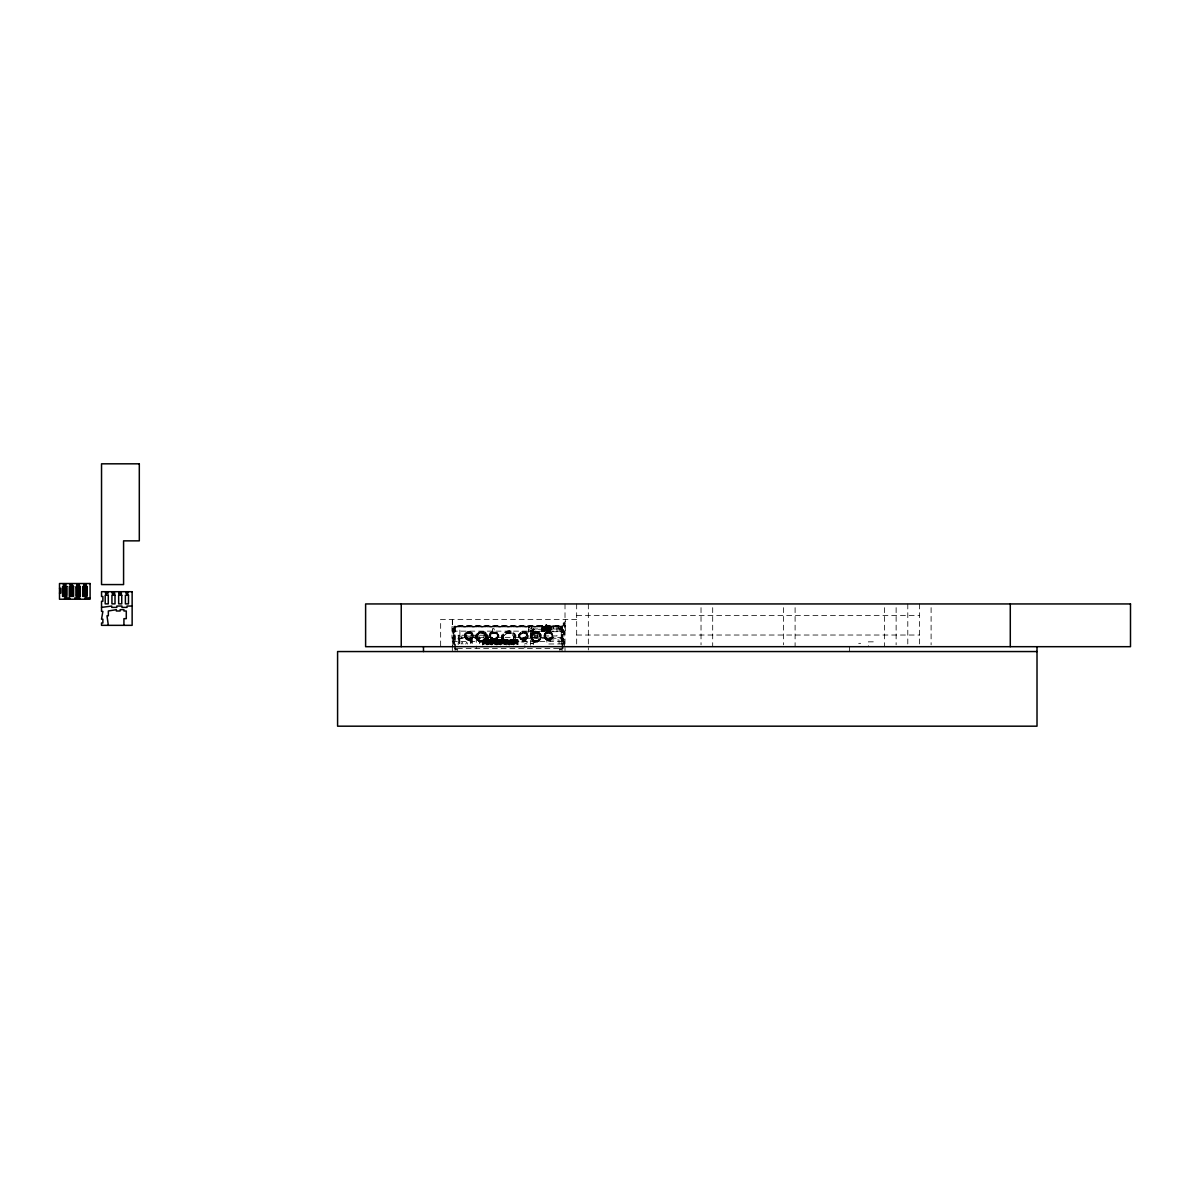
<?xml version="1.0" encoding="UTF-8"?>
<svg xmlns="http://www.w3.org/2000/svg" width="1190" height="1190" viewBox="0 0 1190 1190"><rect width="100%" height="100%" fill="white"/><g stroke="black" fill="none" stroke-linecap="round" stroke-linejoin="round"><path stroke-width="0.75" stroke-dasharray="5 3.75" d="M561.249 643.552L561.249 626.014L561.249 643.969M454.803 648.104L454.833 626.029L562.587 626.014L562.587 643.552L563.539 643.552L563.554 623.024M471.686 638.48L471.701 637.349M483.824 644.102L483.571 642.139L483.571 644.4M487.647 643.463L487.647 644.608L487.647 635.237M487.647 638.48L487.647 637.349M487.647 636.159L487.647 635.014M488.183 644.102L488.168 643.195L490.845 643.121M490.964 644.4L490.949 642.124L490.711 644.102M492.556 644.102L492.303 642.139L492.303 644.4M495.085 642.451L495.085 644.102L495.338 642.139M496.929 644.102L496.87 643.15M501.302 644.102L501.049 642.139L501.049 644.4M503.831 644.102L504.084 642.139L504.084 644.4M505.586 644.102L505.334 642.139L505.334 644.4M508.115 644.102L508.368 642.139L508.368 644.4M510.138 644.102L509.885 642.139L509.885 644.4M512.667 644.102L512.92 642.139L512.92 644.4M514.422 644.102L514.169 642.139L514.169 644.4M517.204 644.4L517.204 642.139L516.951 644.102M454.907 650.052L455.101 649.279L457.808 650.052M489.283 642.05L490.191 642.317L488.555 642.466L488.703 644.147L488.763 639.64L488.822 644.102M490.087 639.64L490.087 644.102L490.697 642.422M499.027 642.258L497.256 642.422L497.286 643.983M498.595 643.478L499.19 642.63L498 642.005M550.777 629.867C549.721 632.604 541.539 632.812 542.045 629.346M542.357 627.621L542.402 626.639M547.207 628.989L547.207 627.041M548.798 631.295L548.962 629.465M549.155 628.588L549.155 626.639M542.045 631.295L542 629.629M542.402 628.588L542.357 626.922M545.898 629.793L545.719 627.933M546.418 629.837L546.448 628.29M547.817 629.793L547.846 628.29M548.858 629.629L548.843 629.971A4.091 2.901 90 0 1 548.456 630.09L549.408 629.198M549.334 628.38L549.482 626.238M562.454 650.052L559.746 649.279L559.553 650.052M490.339 642.079L490.191 641.321M530.309 628.989C534.92 626.476 526.129 625.434 529.952 628.945C534.607 631.935 525.311 631.935 529.952 628.945L561.249 628.989L562.632 627.621L561.606 626.282L560.059 626.922L560.059 628.305L562.216 629.971L560.892 631.697L529.952 631.697M486.903 641.455L487.796 641.217L486.859 641.455M489.254 641.098L489.447 642.526M490.235 641.722L490.86 639.64L487.989 639.64M492.749 641.96L491.574 641.217M496.379 640.964L495.739 641.618L523.124 641.931M496.126 641.737L496.126 640.845M499.175 640.83L499.294 641.737L499.116 640.83M501.288 640.889C502.433 638.078 499.041 642.064 501.049 641.618M528.985 627.264L529.044 628.112M530.502 645.218L530.502 631.265L531.885 629.897L533.269 631.25L533.269 645.218M530.695 630.581L531.885 632.649L533.075 630.581M497.004 642.838L497.45 644.147L497.539 641.886M499.279 643.269L498.878 644.073L498.788 639.595M507.832 643.552C491.649 642.035 511.819 620.183 515.448 637.513C516.401 641.856 508.279 646.646 512.399 642.674C509.097 639.566 510.852 648.565 510.48 641.038M514.824 643.552L516.668 644.013L516.951 642.451M549.334 627.933L549.17 628.35M490.146 641.812L489.179 642.526M488.688 644.102L488.331 642.868L489.611 641.871M502.314 641.365L502.79 642.526L502.359 641.365M506.791 642.303L506.643 641.365L506.687 642.526M515.806 641.693L515.419 642.526L515.657 641.365M485.252 641.47L485.118 642.526L484.865 641.365M512.31 641.499C520.699 623.56 489.581 638.182 509.737 643.091C527.527 626.535 486.77 634.017 509.737 643.091M549.572 627.933L549.572 628.38M493.671 642.526L493.805 641.365L493.954 642.198M502.403 642.526L502.299 639.67L502.463 640.889M511.581 642.526L511.522 641.693M549.334 640.19C560.639 635.073 542.194 626.163 544.351 637.423C549.23 646.319 557.381 632.202 548.858 631.518M489.64 641.336L484.94 641.574M498.417 642.526L498.431 641.574M511.254 641.663L511.194 642.258M485.773 641.931L486.1 643.775L484.94 642.079L484.345 644.147L484.583 639.67M489.402 641.336L489.67 642.526M494.519 641.931L494.46 644.102M498.149 641.455L497.167 641.053L498.075 641.633M516.386 641.931L516.787 643.567M489.164 642.422L489.164 639.64M498.818 642.109L499.205 642.674M503.489 641.038L503.593 643.775L502.21 642.124L501.823 644.147L501.645 641.038M509.632 644.132A6.352 6.352 0 0 0 514.006 634.404A6.352 6.352 0 0 0 503.325 634.404A6.352 6.352 0 0 0 507.699 644.132C509.573 642.243 504.441 641.722 507.431 642.258M528.687 629.822L528.687 630.819M562.513 628.112L562.513 627.115M562.156 630.819L562.156 629.822M489.298 641.098L488.406 641.217L489.313 641.663M491.515 641.217L492.452 641.217M533.313 634.27C540.9 629.927 540.914 641.172 533.313 636.933M534.593 637.022L534.593 634.166M535.961 637.022L535.961 634.166M537.389 636.933L537.493 634.151M490.176 644.117L490.578 643.091M491.768 640.369C513.069 636.248 479.317 623.917 493.166 640.19M495.144 640.369C507.922 629.57 480.76 629.168 492.511 640.369M496.245 639.982L496.885 640.369M499.607 639.982L500.246 640.369M504.798 640.369L504.62 640.369M511.328 643.552C529.312 627.636 487.855 628.216 506.122 643.552M545.749 626.609C544.782 623.962 547.861 624.289 546.82 626.803M545.749 625.449L546.82 625.256M545.689 626.713L545.749 626.223M493.24 642.347C491.693 647.33 494.103 634.82 493.255 642.526M499.027 643.894L499.146 642.6M524.388 644.073C531.856 642.109 521.458 639.461 526.932 644.207M497.435 642.377L498.327 641.827M462.955 644.073L462.196 642.169L461.155 644.058M467.521 644.073L466.763 642.169L465.721 644.058M490.027 642.496L490.607 643.344M486.77 643.165L484.107 643.552M495.486 643.121L492.839 643.686M490.339 641.47L490.711 639.64M562.959 648.595L559.181 648.446M486.591 642.139L486.338 644.102M548.679 631.697C543.756 630.685 542.209 639.476 547.564 640.19M512.563 641.499L509.751 643.076M494.564 644.132L494.698 642.496L493.062 642.347M514.422 642.451L516.951 643.225L515.315 642.124L514.779 643.983L514.764 641.038M508.071 641.499L507.758 639.67L507.907 640.889M486.16 641.96L486.918 641.812M507.773 641.038L507.595 644.102M516.445 641.187L516.445 642.6M553.038 626.014L551.119 627.874L543.295 628.141M547.385 626.743L547.504 631.221M543.726 626.803L543.785 629.421M547.4 629.421L547.266 626.639M483.988 640.458C492.645 629.094 468.815 631.786 479.793 640.919C498.134 639 470.928 623.649 478.945 640.458M538.386 640.458C546.686 631.027 524.998 630.938 533.373 640.473C553.469 641.113 525.474 622.281 533.343 640.458M496.379 641.618L496.364 644.102M530.918 630.298L532.852 630.298M484.434 641.321C494.757 619.514 459.667 641.41 484.434 641.321L480.552 641.351M483.958 640.473L481.459 641.246L479.035 640.518M524.626 639.03C533.418 625.39 508.442 637.974 525.221 638.703C532.257 640.443 520.833 643.195 526.664 635.728C525.355 627.814 515.091 636.858 522.588 639.238M538.371 640.473L535.872 641.246L533.432 640.518M512.444 643.507L511.343 644.102A6.798 6.798 0 0 0 514.065 633.705A6.798 6.798 0 0 0 503.266 633.705A6.798 6.798 0 0 0 506.062 644.132L506.166 642.258M545.808 629.465L544.782 630.105A4.091 2.901 -90 0 0 545.288 629.927A4.091 2.901 90 0 1 544.856 630.09L543.22 629.198M548.501 629.703L548.501 629.927A4.076 1.755 -90 0 1 548.233 630.09L548.977 630.06A4.12 3.868 -90 0 0 549.423 629.927L546.344 629.837L546.255 628.29M548.575 629.927A4.076 1.056 -90 0 1 548.412 630.09L548.516 630.09A4.106 3.317 90 0 0 549.081 629.927A4.091 2.901 -90 0 1 548.664 630.09L548.53 630.12A4.076 1.755 -90 0 0 548.783 629.927L548.783 629.703M469.559 639.238C478.737 634.463 461.765 628.766 466.391 638.227C485.148 639.327 457.198 624.2 468.176 639.238M469.753 640.19C482.203 633.526 459.266 625.94 465.781 639C471.299 644.37 476.937 632.634 469.47 631.578C464.16 630.581 462.538 639.327 467.982 640.19M482.545 642.109C499.279 628.156 463.49 629.912 480.388 642.109M494.743 639.238C505.631 631.027 482.486 630.834 493.359 639.238C482.307 628.603 507.758 633.467 493.389 639.238M494.936 640.19L495.873 640.369M524.15 640.19C530.695 639 526.783 628.945 521.265 632.024C515.404 634.865 521.964 643.879 526.471 638.896C532.748 626.267 509.9 633.214 522.38 640.19M536.958 642.109C553.514 631.012 519.732 627.1 533.819 641.812C540.974 645.025 544.306 632.396 536.601 631.593C530.056 630.358 528.182 641.083 534.786 642.109M549.155 639.238C558.021 635.058 542.402 628.231 545.63 637.795C548.233 641.946 554.614 636.561 550.673 633.333C546.478 629.659 542.283 638.152 547.772 639.238M549.051 629.703L549.23 629.927A4.106 3.317 -90 0 1 548.709 630.09L549.408 629.927M545.526 629.703L545.511 629.927A4.106 3.57 90 0 1 544.961 630.09L544.901 630.105A4.091 2.901 90 0 0 545.526 629.927L545.808 629.927A4.12 3.868 -90 0 1 545.035 630.09L545.154 630.09A4.12 4.12 0 0 0 545.779 629.927A4.106 3.57 -90 0 1 545.124 630.09L544.886 630.12A4.076 1.056 -90 0 0 544.961 629.927A4.076 1.755 -90 0 1 544.678 630.09L544.767 630.12M553.038 625.568L550.94 627.472L544.113 627.472L542.045 625.568M548.248 629.703L547.831 630.135A4.091 2.901 -90 0 1 547.251 629.927L547.132 629.703M546.403 626.238L547.668 629.927A4.076 1.755 90 0 0 547.95 630.09L546.775 629.465M560.892 628.945L531.885 629.391L531.885 626.639M487.29 641.797L491.291 641.812M545.719 628.38L545.764 629.837L543.176 629.703M490.325 639.64L490.548 642.883M531.38 643.314L532.391 643.314M563.063 631.905L562.632 631.92M453.792 631.89L454.699 631.92M563.063 644.028L563.986 644.028L563.986 630.432L563.063 630.447M563.986 630.923L561.249 630.789M563.063 641.603L563.986 641.588M576.674 615.602L919.454 615.602M576.674 619.484L440.657 619.484L440.657 646.691M565.012 623.024L563.242 623.024L563.242 634.687L565.012 634.687M545.704 625.152L546.82 624.854L545.749 625.256M543.518 626.416L548.649 626.416M455.473 626.639L561.859 626.639M454.803 626.862L562.528 626.862M547.504 627.16L545.065 627.16L545.065 631.221M545.838 627.561L546.731 627.561M549.482 628.141L543.086 628.141L543.086 626.238M544.574 628.454L553.588 628.38L553.588 626.014M561.249 628.365L562.587 628.365M541.792 629.198L550.777 629.198M546.879 629.703L549.423 629.703M545.853 629.927L543.369 630.001A4.106 3.57 -90 0 0 543.964 630.09A4.076 1.755 90 0 1 543.845 629.927M453.792 630.908L454.699 630.908M452.319 631.146L565.324 631.146L565.324 619.484M453.792 631.369L454.699 631.384M562.632 631.355L563.539 631.355M528.747 632.069L524.85 632.069L524.85 648.059M561.249 632.158L562.587 632.158M453.345 632.336L454.253 632.336M563.063 632.336L563.986 632.321M561.249 632.693L562.587 632.693M576.674 635.029L919.454 635.029M561.249 635.579L562.587 635.579M561.249 635.951L562.587 635.951M488.197 636.159L458.15 636.159L458.15 635.237L488.123 635.237L488.197 644.608M487.647 636.427L487.082 637.989M562.632 637.349L459.89 637.349L459.89 626.639M453.777 638.227L451.992 638.227L451.992 626.565L453.777 626.565L453.792 643.582L454.699 643.582M488.197 637.989L458.15 637.989L458.195 644.608M524.85 638.256L562.632 638.271M458.15 638.48L488.197 638.48M453.792 639.209L454.699 639.209M562.632 639.194L563.539 639.194M453.345 639.655L454.253 639.655M483.809 639.67L483.705 640.889M485.743 639.67L485.208 640.889M486.368 639.67L487.454 639.67L487.454 645.025M492.779 639.67L493.062 641.648M493.716 639.67L493.716 640.889M493.954 639.67L493.954 640.889M495.114 639.67L495.338 644.4M500.573 639.67L500.202 645.025M501.526 639.67L501.496 642.258L490.801 641.098M502.686 639.67L502.849 640.889M503.474 639.67L503.638 642.258L505.78 642.258L505.78 641.351M504.486 639.67L504.947 645.025M505.572 639.67L505.482 640.889M506.196 639.67L506.196 640.889M506.97 639.67L507.133 640.889M508.145 639.67L508.234 640.889M509.96 639.67L510.019 640.889M511.135 639.67L511.284 640.889M511.908 639.67L512.057 640.889M512.682 639.67L512.771 640.889M513.307 645.025L513.768 639.67M514.794 639.67L514.615 642.258L512.473 642.258L512.473 641.351M515.419 639.67L515.419 640.889M516.743 639.67L516.757 642.258L517.829 642.258M518.052 639.67L518.052 645.025M561.249 639.967L562.587 639.967M517.546 640.056L517.754 641.202M484.509 640.413L502.701 640.369M508.889 640.369L508.77 640.919M512.726 640.428L514.214 640.056M561.249 640.369L562.587 640.369M482.709 640.889L518.052 640.889M453.792 641.157L454.699 641.157M482.709 641.187L518.052 641.202M562.632 641.127L563.539 641.127M496.156 641.351L499.83 641.351M505.036 641.351L501.496 641.96M509.856 641.351L505.78 641.96M510.168 641.351L514.913 641.351M515.553 641.663L519.019 641.351M452.319 641.574L565.012 641.574M483.244 641.812L484.003 641.96M484.226 641.841L486.07 641.841M492.972 641.841L494.802 641.841M495.665 641.812L495.025 641.276M561.249 641.707L562.587 641.707M873.267 641.841L868.373 641.841L868.373 646.691M453.345 642.124L454.253 642.124M483.244 641.96L486.918 641.96M487.617 641.96L491.291 641.96M491.991 641.96L495.665 641.96M495.992 642.198L500.276 642.198M500.737 641.96L504.411 641.96M505.021 641.96L508.695 641.96M509.558 641.96L513.232 641.96M513.842 641.96L517.516 641.96M563.063 642.124L563.986 642.124M482.932 642.258L484.003 641.351M484.256 642.258L485.654 642.258M492.749 642.258L486.16 642.258L486.323 641.321M494.4 642.258L492.913 642.526M501.749 642.258L503.147 642.258M507.922 642.258L508.993 642.258M509.261 642.258L510.332 642.258M510.57 642.258L511.983 642.258M514.854 642.258L516.267 642.258M453.792 642.57L454.699 642.57M483.571 642.451L486.591 642.6M487.915 642.57L490.964 642.6M492.303 642.6L495.338 642.6M496.617 642.526L499.711 642.6M501.049 642.6L504.084 642.6M505.334 642.451L508.368 642.451M509.885 642.6L512.92 642.451M514.169 642.451L517.204 642.6M562.632 642.57L563.539 642.57M482.932 642.883L508.993 642.883M509.261 642.883L517.829 642.883M483.69 643.121L486.472 643.121L483.824 643.225M492.437 643.121L495.219 643.121L492.556 643.225L492.749 641.351M496.751 643.046L499.592 643.121M501.183 643.121L503.831 642.451M505.467 643.121L508.249 643.121L507.922 641.351M510.004 643.121L512.786 643.121M514.288 643.121L517.07 643.121M488.168 643.195L490.444 642.645M499.978 643.418L496.929 643.225L496.87 642.377L496.81 644.102M503.831 643.225L501.302 642.451M505.586 643.225L508.115 643.225M512.667 643.225L510.138 643.225L510.332 641.351M530.502 643.314L533.269 643.314M858.689 643.344L860.623 643.344M483.244 643.493L491.291 643.493M491.991 643.493L495.665 643.493M496.364 643.493L500.038 643.493M500.737 643.493L504.411 643.493M505.021 643.493L508.695 643.493M509.558 643.493L513.232 643.493M513.842 643.493L517.516 643.493M487.945 643.909L479.377 643.909L479.377 638.48M488.48 643.686L490.429 643.686M501.585 643.686L503.548 643.686M505.869 643.686L507.832 643.686M514.705 643.686L516.668 643.686M454.253 644.028L453.345 644.028L453.345 630.447L454.253 630.462M487.588 644.073L491.262 644.073L491.262 641.618M494.802 643.552L492.972 643.552M496.304 644.028L499.978 644.028M501.585 644.013L503.548 643.552M562.587 643.969L546.909 643.969L546.879 626.52M455.011 649.933L455.8 649.933M456.915 649.933L457.704 649.933M559.657 649.933L560.445 649.933M561.561 649.933L562.349 649.933M547.891 629.927A4.076 1.056 -90 0 0 548.069 630.09L548.159 630.15A4.076 1.056 -90 0 0 548.278 629.927M453.345 630.923L454.253 630.938M548.114 630.15L547.787 630.135A4.076 1.056 -90 0 1 547.593 629.927M484.479 642.526L484.821 639.67L484.97 640.889M559.3 629.391L557.932 628.008L559.3 626.639L560.639 627.651L559.523 630.328L560.892 631.697M543.666 629.703L543.666 629.927A4.091 2.901 90 0 0 544.128 630.09L543.592 630.06M544.113 627.918L542.045 626.014M547.207 630.06L547.415 630.09A4.12 3.868 90 0 1 546.879 629.927L547.638 630.12A4.076 1.755 -90 0 1 547.37 629.927M543.22 629.927L543.428 630.001A4.091 2.901 -90 0 0 543.889 630.09A4.12 4.12 0 0 1 543.146 629.927A4.12 3.868 -90 0 0 543.785 630.09A4.091 2.901 90 0 1 543.443 629.927L543.428 629.703M500.782 640.845L500.737 644.102M497.673 640.845L497.48 639.595M495.947 641.737L495.665 644.102M492.08 640.889L492.392 639.67L492.541 640.889M545.347 629.465L545.317 626.238M548.783 626.743L548.858 631.697M510.629 641.648L510.51 639.67L510.361 640.889M496.929 642.451L496.676 644.4M454.372 648.595L458.15 648.446M493.196 642.719L493.731 643.894M484.479 642.764L485.029 643.939M546.745 628.35L546.701 626.238M497.078 643.597L499.235 644.102M497.718 642.184L498.015 641.618M494.014 642.526L494.222 639.447L494.49 640.889M499.235 642.823L499.458 644.102M544.336 628.29L544.365 629.793L544.529 628.29L545.689 628.751L545.615 626.238M488.168 642.422L488.197 643.225M487.067 635.014L487.067 636.159M487.067 637.349L487.067 638.48M487.067 643.463L487.067 644.608M471.121 637.349L471.121 638.48M458.715 638.48L458.715 637.349L459.281 637.989M931.101 607.659L931.101 644.831M919.454 603.94L919.454 646.691M907.792 603.94L907.792 646.691M896.13 607.659L896.13 644.831M884.468 607.659L884.468 646.691M849.496 646.691L849.496 651.555M795.098 607.659L795.098 646.691M783.436 607.659L783.436 644.831M712.691 607.659L712.691 646.691M701.029 607.659L701.029 644.831M588.336 603.94L588.336 649.933M576.674 603.94L576.674 646.691M565.012 603.94L565.012 650.781M564.7 623.024L564.7 634.687M564.551 641.574L564.551 650.32M563.063 648.223L562.528 625.583L454.788 625.583L454.253 644.549M562.587 626.014L562.632 648.223M562.082 626.862L562.082 648.104M561.859 626.862L455.473 626.862M559.077 643.522L559.077 639.967L550.509 639.967L550.509 643.522M558.631 648.446L458.7 648.446M556.935 626.639L556.935 635.966L533.611 635.966L533.611 626.639M550.777 626.238L550.777 631.221M549.215 626.238L549.111 629.198M548.649 626.252L548.649 628.246M548.188 626.937L548.188 627.918M547.593 626.431L547.593 627.963M545.868 626.238L546.061 628.305M545.496 628.141L545.496 629.198M545.243 629.703L545.243 629.927A4.076 1.755 -90 0 1 544.961 630.09L545.065 630.105A4.091 2.901 -90 0 0 545.511 629.927M544.663 629.703L544.663 629.927A4.076 1.056 -90 0 1 544.499 630.09L544.574 630.15A4.076 1.755 90 0 0 544.975 629.927M544.574 626.431L544.574 627.963M544.128 629.703L544.128 629.927A4.076 1.056 90 0 0 544.157 630.09A1.532 1.532 0 0 1 546.433 631.593A1.532 1.532 0 0 1 544.098 632.842A1.532 1.532 0 0 1 544.187 630.194L544.485 630.15A4.076 1.056 90 0 1 544.291 629.927M543.845 629.703L543.994 629.927A4.076 1.755 -90 0 0 544.395 630.09L544.41 630.15A4.076 1.755 90 0 1 544.128 629.927M543.518 626.252L543.458 629.198M542.357 626.238L542.357 628.989M542 628.945L542 631.697M541.792 626.238L541.792 631.221M528.747 626.639L528.747 637.349M523.124 637.349L523.124 646.527M517.516 641.648L517.516 644.102M516.356 640.889L516.356 639.67L516.192 640.889M515.91 642.526L515.954 639.67L515.806 640.889M515.24 642.526L515.181 639.67L515.032 640.889M514.407 640.889L514.259 639.67L514.303 640.889M513.842 641.648L513.842 644.102M513.619 639.67L513.768 645.025M513.47 639.67L513.47 644.861M512.667 642.451L512.786 644.102M512.444 640.889L512.295 639.67L512.161 642.6M511.893 642.079L511.908 644.102M511.849 642.526L511.67 639.67L511.522 640.889M510.956 642.526L510.897 639.67L510.748 640.889M509.558 641.648L509.558 644.102M509.231 645.025L509.231 639.67L509.022 645.025M508.695 641.648L508.695 644.102M507.52 640.889L507.371 639.67L507.312 642.526M506.747 640.889L506.747 639.67L506.404 642.526M506.181 641.351L506.181 645.025M506.092 642.6L505.958 639.67L505.81 640.889M505.586 642.451L505.467 644.102M504.783 639.67L504.783 644.861M504.634 639.67L504.486 645.025M504.411 641.648L504.411 644.102M503.236 640.889L503.236 639.67L503.028 642.526M502.061 640.889L502.061 639.67L501.912 640.889M500.573 645.025L500.663 639.447L499.83 640.369M500.35 639.595L500.41 644.861M499.711 642.139L499.711 644.4M499.577 640.889L499.577 639.595L496.691 639.595L496.691 640.815M499.651 644.326L499.369 641.276M499.413 639.595L499.25 640.889M499.041 639.595L499.205 642.184M498.655 639.595L498.655 642.526M498.417 639.595L498.312 640.889M498.089 640.889L498.015 639.595L497.747 642.526M497.241 639.595L497.435 642.6M497.123 637.349L497.123 646.527M496.855 639.595L496.825 640.889M496.2 645.025L496.007 639.447L495.204 640.889M495.918 639.595L495.828 645.025M494.876 640.889L494.728 639.67L494.579 642.6M491.827 645.025L491.961 639.491L491.128 640.413M491.649 639.64L491.678 644.861M491.455 639.67L491.455 645.025M489.938 639.64L489.908 642.526M489.7 639.64L489.581 640.889M489.298 639.64L489.343 640.889M488.525 639.64L488.54 642.526M487.945 638.48L487.93 644.4M487.29 639.491L487.082 645.025M487.067 635.237L487.052 644.995M486.77 640.875L486.591 644.4M486.531 636.159L486.531 637.989M486.531 638.48L486.531 644.608M486.13 640.889L485.981 639.67L485.832 642.6M485.743 639.491L485.594 640.889M485.52 639.491L485.535 642.526M484.33 642.6L484.196 639.67L484.032 640.889M483.824 642.451L483.69 644.102M483.244 641.648L483.244 644.102M482.857 644.861L482.709 639.67L482.709 645.025M476.283 637.349L476.283 648.059M472.252 638.48L472.252 644.608M471.716 635.237L471.701 636.159M471.716 637.989L471.835 644.608M471.136 635.237L471.136 636.159M471.136 637.989L471.002 644.608M470.586 638.48L470.586 644.608M459.846 638.48L459.846 644.608M459.429 638.48L459.429 644.608M459.281 635.237L459.281 636.159M458.7 635.237L458.7 636.159M458.7 637.989L458.611 644.608M455.249 626.862L455.249 648.104M453.45 626.565L453.45 638.227M452.616 619.484L452.616 631.146M452.765 641.574L452.765 650.32M452.319 619.484L452.319 650.781M546.984 629.927A4.12 3.868 90 0 0 547.593 630.09A4.091 2.901 90 0 1 547.058 629.927A4.12 3.868 -90 0 0 547.564 630.09A4.106 3.317 -90 0 1 547.103 629.927A4.106 3.317 90 0 0 547.474 630.09A4.12 3.868 -90 0 1 546.85 629.927M549.319 629.927A4.12 3.868 -90 0 1 548.709 630.09M544.113 630.09A4.091 2.901 -90 0 1 543.637 629.927M492.63 628.915C491.202 640.949 496.78 625.895 492.63 628.915M560.683 628.008L560.683 628.008M563.986 639.64L563.063 639.655L563.986 639.655M504.01 639.67L503.861 640.889L504.01 639.67M517.129 639.67L517.055 640.889L517.129 639.67M466.778 638.599A3.406 3.406 0 0 0 472.237 636.367A3.406 3.406 0 0 0 467.581 632.753A3.406 3.406 0 0 0 466.778 638.599M466.569 639.09A3.927 3.927 0 0 0 472.772 636.308A3.927 3.927 0 0 0 467.254 632.321A3.927 3.927 0 0 0 466.569 639.09M467.135 638.301A2.96 2.96 0 0 0 471.805 636.204A2.96 2.96 0 0 0 467.655 633.214A2.96 2.96 0 0 0 467.135 638.301M466.183 639.357A4.373 4.373 0 0 0 473.204 636.501A4.373 4.373 0 0 0 467.224 631.86A4.373 4.373 0 0 0 466.183 639.357M479.272 640.666A4.373 4.373 0 0 0 485.832 636.873A4.373 4.373 0 0 0 479.272 633.095A4.373 4.373 0 0 0 479.272 640.666M479.005 641.127A4.894 4.894 0 0 0 486.353 636.873A4.894 4.894 0 0 0 479.005 632.634A4.894 4.894 0 0 0 479.005 641.127M478.782 641.499A5.34 5.34 0 0 0 486.799 636.873A5.34 5.34 0 0 0 478.782 632.247A5.34 5.34 0 0 0 478.782 641.499M479.496 640.279A3.927 3.927 0 0 0 485.386 636.873A3.927 3.927 0 0 0 479.496 633.482A3.927 3.927 0 0 0 479.496 640.279M491.961 638.599A3.406 3.406 0 0 0 497.42 636.367A3.406 3.406 0 0 0 492.764 632.753A3.406 3.406 0 0 0 491.961 638.599M491.753 639.09A3.927 3.927 0 0 0 497.956 636.308A3.927 3.927 0 0 0 492.437 632.321A3.927 3.927 0 0 0 491.753 639.09M492.318 638.301A2.96 2.96 0 0 0 496.989 636.204A2.96 2.96 0 0 0 492.839 633.214A2.96 2.96 0 0 0 492.318 638.301M491.366 639.357A4.373 4.373 0 0 0 498.387 636.501A4.373 4.373 0 0 0 492.407 631.86A4.373 4.373 0 0 0 491.366 639.357M506.211 642.094A4.894 4.894 0 0 0 513.559 637.855A4.894 4.894 0 0 0 506.211 633.601A4.894 4.894 0 0 0 506.211 642.094M546.374 638.599A3.406 3.406 0 0 0 551.833 636.367A3.406 3.406 0 0 0 547.177 632.753A3.406 3.406 0 0 0 546.374 638.599M546.165 639.09A3.927 3.927 0 0 0 552.368 636.308A3.927 3.927 0 0 0 546.85 632.321A3.927 3.927 0 0 0 546.165 639.09M546.731 638.301A2.96 2.96 0 0 0 551.401 636.204A2.96 2.96 0 0 0 547.251 633.214A2.96 2.96 0 0 0 546.731 638.301M545.779 639.357A4.373 4.373 0 0 0 552.785 636.501A4.373 4.373 0 0 0 546.805 631.86A4.373 4.373 0 0 0 545.779 639.357M533.685 640.666A4.373 4.373 0 0 0 540.245 636.873A4.373 4.373 0 0 0 533.685 633.095A4.373 4.373 0 0 0 533.685 640.666M533.418 641.127A4.894 4.894 0 0 0 540.766 636.873A4.894 4.894 0 0 0 533.418 632.634A4.894 4.894 0 0 0 533.418 641.127M533.194 641.499A5.34 5.34 0 0 0 541.212 636.873A5.34 5.34 0 0 0 533.194 632.247A5.34 5.34 0 0 0 533.194 641.499M533.908 640.279A3.927 3.927 0 0 0 539.799 636.873A3.927 3.927 0 0 0 533.908 633.482A3.927 3.927 0 0 0 533.908 640.279M521.19 638.599A3.406 3.406 0 0 0 526.649 636.367A3.406 3.406 0 0 0 521.994 632.753A3.406 3.406 0 0 0 521.19 638.599M520.982 639.09A3.927 3.927 0 0 0 527.185 636.308A3.927 3.927 0 0 0 521.666 632.321A3.927 3.927 0 0 0 520.982 639.09M521.547 638.301A2.96 2.96 0 0 0 526.218 636.204A2.96 2.96 0 0 0 522.068 633.214A2.96 2.96 0 0 0 521.547 638.301M520.595 639.357A4.373 4.373 0 0 0 527.601 636.501A4.373 4.373 0 0 0 521.622 631.86A4.373 4.373 0 0 0 520.595 639.357M505.393 642.064A5.34 5.34 0 0 0 513.961 638.584A5.34 5.34 0 0 0 506.643 632.902A5.34 5.34 0 0 0 505.393 642.064"/><path stroke-width="1.5" d="M423.447 646.839L423.521 651.555M63.531 584.156L65.926 583.918L63.531 583.918L63.531 584.915L63.754 584.082M70.24 584.156L72.635 583.918L70.24 583.918L70.24 584.915L70.463 584.082M76.978 584.082L79.358 583.918L76.978 583.918L76.978 584.915L77.186 584.082M83.702 584.052L86.097 584.126M66.253 587.146L63.159 587.057L63.219 595.699L66.253 595.699L66.253 587.057M76.517 587.815L79.804 587.815L79.804 595.03L76.517 595.03M83.255 587.815L86.543 587.815M63.219 587.949L66.253 587.949M69.913 587.949L72.947 587.949M76.651 587.949L79.685 587.949M83.389 587.949L86.409 587.949M59.5 588.321L60.839 588.321L60.839 593.111L59.5 593.111M63.219 588.648L66.253 588.648M69.913 588.648L72.947 588.648M76.651 588.648L79.685 588.648M83.389 588.648L86.409 588.648M78.243 589.214L78.034 590.552M63.219 591.43L66.253 591.43M69.913 591.43L72.947 591.43M76.651 591.43L79.685 591.43M83.389 591.43L86.409 591.43M105.583 592.248L107.963 592.085L105.583 592.085L105.583 593.081L105.791 592.248M112.277 592.248L114.671 592.085L112.277 592.085L112.277 593.081L112.5 592.248M119.015 592.322L121.395 592.085L119.015 592.085L119.015 593.081L119.238 592.248M125.738 592.293L128.133 592.218M83.255 595.03L86.543 595.03M86.439 595.699L83.359 595.699L83.359 587.057L86.439 587.057L86.439 595.699L86.409 587.146M90.098 597.886L84.996 597.886L84.996 599.225M132.135 606.052L127.033 606.052L127.033 607.391L121.945 607.391L121.945 606.052L116.843 606.052L116.843 607.391L111.741 607.391L111.741 606.052L101.537 607.391M1037.011 651.555L337.588 651.555L337.588 726.183L1037.011 726.183L1037.011 646.691M1010.28 603.94L1010.28 646.691M401.238 603.94L401.238 646.691M127.91 592.218C128.014 595.119 124.846 595.372 128.133 592.055L125.738 592.055L125.738 593.081L125.962 592.218M127.033 592.218L127.033 592.992L126.824 592.218M123.924 625.345L123.924 618.666L126.289 618.666L126.289 610.991L123.938 610.991L123.938 609.652L120.145 609.652L120.145 610.991L116.352 610.991L116.352 609.652L108.335 610.991L108.335 615.78L106.996 615.78L108.335 625.345M85.873 584.052L86.097 584.915L86.097 583.888L83.702 583.888L83.702 584.915L83.925 584.052M84.996 584.052L84.996 584.826L84.773 584.052M79.894 599.225L79.894 597.886L74.806 597.886L74.806 599.225M69.704 599.225L69.704 597.886L64.602 597.886L64.602 599.225M65.465 593.037C63.739 595.714 64.022 590.418 65.465 593.037M72.174 593.037C70.433 595.714 70.731 590.418 72.174 593.037M78.897 593.037C77.127 595.684 77.558 590.374 78.897 593.037M85.635 593.037C84.207 595.744 84.044 590.418 85.635 593.037M64.23 592.903L65.182 593.408L64.23 592.903M70.924 592.903L71.876 593.408L70.924 592.903M77.662 592.903L78.614 593.408L77.662 592.903M84.386 592.903L85.338 593.408L84.386 592.903M79.388 585.659L76.948 585.644L79.388 585.659M121.425 593.825L118.985 593.81L121.425 593.825M72.65 585.673L70.463 585.435C69.466 586.402 72.813 585.063 72.65 585.673M114.686 593.84L112.5 593.602C111.503 594.569 114.85 593.23 114.686 593.84M139.304 463.817L101.537 463.817L101.537 584.573L123.582 584.573L123.582 540.855L139.304 540.855L139.304 463.817M90.098 583.531L59.5 583.531L59.5 599.225L90.098 599.225L90.098 583.531M65.703 585.063L63.531 585.733L65.703 585.063M85.859 585.063L83.702 585.733L85.859 585.063M66.878 586.477L62.579 586.477L62.579 596.369L66.878 596.369L66.878 586.477M73.587 586.477L69.288 586.477L69.288 596.369L73.587 596.369L73.587 586.477M80.31 586.477L76.026 586.477L76.026 596.369L80.31 596.369L80.31 586.477M87.049 586.477L82.75 586.477L82.75 596.369L87.049 596.369L87.049 586.477M72.977 587.057L69.883 587.057L69.913 595.699L72.977 595.699L72.977 587.057M79.715 587.057L76.621 587.057L76.651 595.699L79.715 595.699L79.715 587.057M66.372 587.815L63.085 587.815L63.085 595.03L66.372 595.03L66.372 587.815M73.081 587.815L69.794 587.815L69.794 595.03L73.081 595.03L73.081 587.815M64.81 589.214L64.602 590.552L64.81 589.214M71.504 589.214L71.311 590.552L71.504 589.214M84.966 589.214L84.773 590.552L84.966 589.214M132.135 591.698L101.537 591.698L101.537 596.488L102.876 596.488L102.876 601.262L101.537 601.262L101.537 611.392L102.876 611.392L101.537 619.187L102.876 619.187L102.876 622.98L101.537 622.98L101.537 625.345L132.135 625.345L132.135 591.698M107.74 593.23L105.583 593.899L107.74 593.23M108.29 595.223L105.196 595.223L105.196 603.865L108.29 603.865L108.29 595.223M115.013 595.223L111.934 595.223L111.934 603.865L115.013 603.865L115.013 595.223M121.752 595.223L118.658 595.223L118.658 603.865L121.752 603.865L121.752 595.223M128.475 595.223L125.396 595.223L125.396 603.865L128.475 603.865L128.475 595.223M1130.5 603.94L365.613 603.94L365.613 646.691L1130.5 646.691L1130.5 603.94"/></g></svg>
